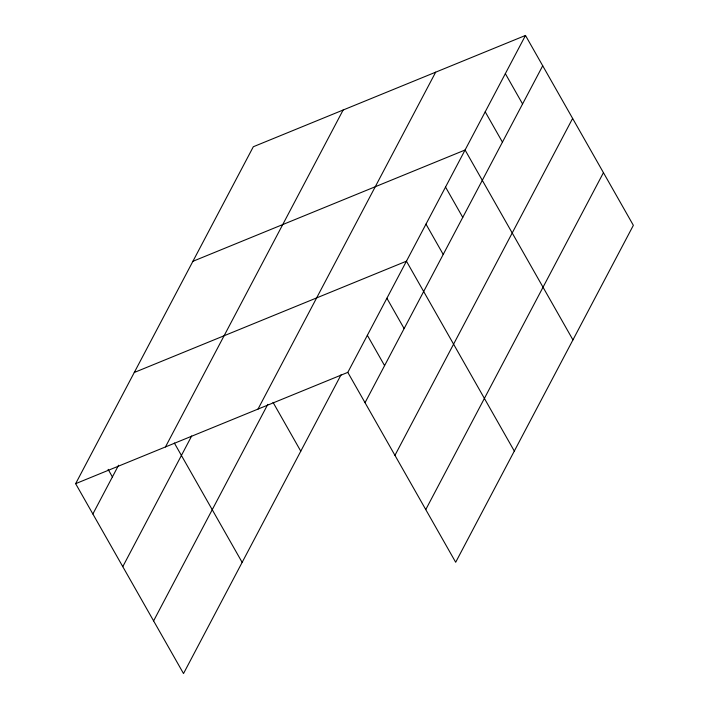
<?xml version="1.0" encoding="UTF-8"?>
<svg xmlns="http://www.w3.org/2000/svg" width="709" height="709" viewBox="0 0 709 709"><rect width="100%" height="100%" fill="white"/><g stroke="black" fill="none" stroke-linecap="round" stroke-linejoin="round"><path stroke-width="1.06" d="M341.056 374.813L183.516 673.55L75.641 483.671L253.317 146.745L525.484 35.45L633.359 225.329L455.683 562.255L347.809 372.367L525.484 35.45M92.87 513.981L118.58 465.219M165.463 446.936L343.138 110.019M122.781 566.642L191.696 435.955M257.996 409.102L435.672 72.176M153.596 620.889L267.78 404.378M365.038 402.685L542.713 65.769M394.948 455.346L572.624 118.421M425.763 509.594L603.439 172.677M192.91 261.302L465.077 150.007L572.943 339.886M134.276 372.482L406.443 261.187L514.309 451.066M75.641 483.671L347.809 372.367M505.349 73.639L522.568 103.948M485.213 111.818L502.433 142.137M445.536 187.061L462.755 217.379M425.985 224.124L443.214 254.442M386.901 298.25L404.121 328.568M367.359 335.304L384.579 365.622M273.045 402.358L300.776 451.181M174.343 443.01L242.15 562.37M108.105 469.34L112.412 476.927"/></g></svg>
